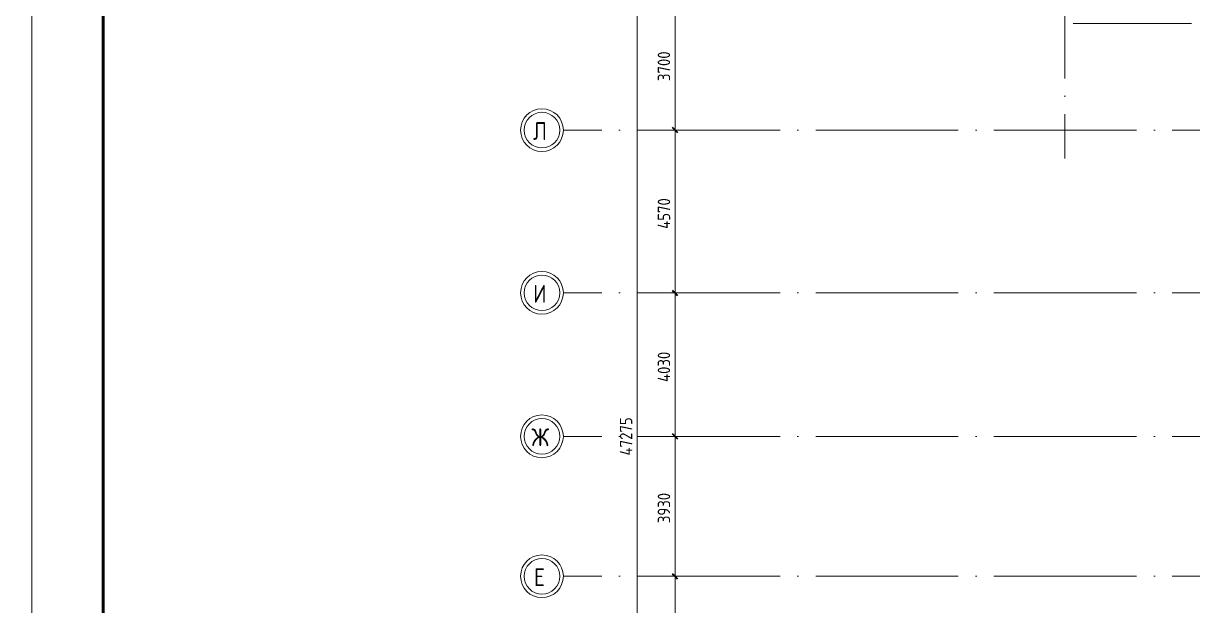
# Model space of a CAD drawing. Header units: millimetres. Extents: x -495897 to 1376592, y -28539 to 470976.
# Drawn here: x 221171 to 253970, y 361181 to 377533 of the extents above; entities that cross this region are included whole.
import ezdxf
from ezdxf import colors
from ezdxf.entities.mleader import LeaderData, LeaderLine
from ezdxf.math import Vec2, Vec3

# ---------------------------------------------------------------- set-up
doc = ezdxf.new("R2010")
doc.units = ezdxf.units.MM
doc.linetypes.add('ADSK_Линия сетки', pattern=[25, 20, -2.5, 0, -2.5])
for name, color, linetype, lineweight in [('RC-Выноски', 7, 'Continuous', 0), ('Оси', 252, 'Continuous', 9), ('ОФ_рамка', 8, 'Continuous', 60), ('Размеры', 7, 'Continuous', 9), ('Стены наружные', 7, 'Continuous', 18)]:
    doc.layers.add(name, color=color, linetype=linetype, lineweight=lineweight)
doc.styles.add('GOST Common', font='', dxfattribs={"width": 0.9, "height": 500})
doc.styles.add('GOST Common_1', font='', dxfattribs={"height": 250})
doc.styles.add('Mipgost_5', font='', dxfattribs={"height": 250})
doc.styles.get('GOST Common').set_extended_font_data('GOST type B')
doc.styles.get('GOST Common_1').set_extended_font_data('GOST type B')
doc.styles.get('Mipgost_5').set_extended_font_data('Mipgost')

# ---------------------------------------------------------------- blocks, each defined once
blk = doc.blocks.new('А0')
at = {"layer": 'ОФ_рамка', "color": 0, "linetype": 'Continuous', "lineweight": 5, "ltscale": 100}
blk.add_lwpolyline([(222168, -309617), (222168, -393717)], dxfattribs=at)
at = {"layer": 'ОФ_рамка', "color": 0, "linetype": 'Continuous', "ltscale": 100}
blk.add_lwpolyline([(224168, -310117), (224168, -393217)], dxfattribs=at)
blk = doc.blocks.new('3 этаж')
at = {"layer": 'Оси', "color": 251, "linetype": 'ADSK_Линия сетки', "ltscale": 200, "true_color": 0x636466}
for p, q in [((251146, 34587), (251146, 13337)), ((283153, 14137), (237074, 14137)), ((283153, 9567), (237074, 9567)), ((283153, 5537), (237074, 5537)), ((283153, 1607), (237074, 1607))]:
    blk.add_line(p, q, dxfattribs=at)
at = {"layer": 'Оси', "color": 251, "lineweight": 20, "true_color": 0x636466}
for centre, radius, start, end in [((236474, 14137), 600, 90, 270), ((236474, 14137), 500, 90, 270), ((236474, 14137), 600, 270, 90), ((236474, 14137), 500, 270, 90), ((236474, 9567), 600, 90, 270), ((236474, 9567), 500, 90, 270), ((236474, 9567), 600, 270, 90), ((236474, 9567), 500, 270, 90), ((236474, 5537), 600, 90, 270), ((236474, 5537), 500, 90, 270), ((236474, 5537), 600, 270, 90), ((236474, 5537), 500, 270, 90), ((236474, 1607), 600, 90, 270), ((236474, 1607), 500, 90, 270), ((236474, 1607), 600, 270, 90), ((236474, 1607), 500, 270, 90)]:
    blk.add_arc(centre, radius, start, end, dxfattribs=at)
at = {"layer": 'Размеры', "color": 251, "lineweight": 20, "true_color": 0x636466}
for p, q in [((239146, -17963), (239146, 29387)), ((240209, 14137), (240209, 17837)), ((240209, 14137), (240059, 14137)), ((240209, 14137), (240059, 14137)), ((240209, 9567), (240209, 14137)), ((240209, 14137), (240259, 14137)), ((240209, 14137), (240259, 14137)), ((240209, 9567), (240059, 9567)), ((240209, 9567), (240059, 9567)), ((240209, 5537), (240209, 9567)), ((240209, 9567), (240259, 9567)), ((240209, 9567), (240259, 9567)), ((240209, 5537), (240059, 5537)), ((240209, 5537), (240059, 5537)), ((240209, 1607), (240209, 5537)), ((240209, 5537), (240259, 5537)), ((240209, 5537), (240259, 5537)), ((240209, 1607), (240059, 1607)), ((240209, 1607), (240059, 1607)), ((240209, -1163), (240209, 1607)), ((240209, 1607), (240259, 1607)), ((240209, 1607), (240259, 1607))]:
    blk.add_line(p, q, dxfattribs=at)
at = {"layer": 'Размеры', "color": 251, "lineweight": 40, "true_color": 0x636466}
for p, q in [((240209, 14137), (240138, 14207)), ((240209, 14137), (240138, 14207)), ((240209, 14137), (240279, 14066)), ((240209, 14137), (240279, 14066)), ((240209, 9567), (240138, 9637)), ((240209, 9567), (240138, 9637)), ((240209, 9567), (240279, 9496)), ((240209, 9567), (240279, 9496)), ((240209, 5537), (240138, 5607)), ((240209, 5537), (240138, 5607)), ((240209, 5537), (240279, 5466)), ((240209, 5537), (240279, 5466)), ((240209, 1607), (240138, 1677)), ((240209, 1607), (240138, 1677)), ((240209, 1607), (240279, 1536)), ((240209, 1607), (240279, 1536))]:
    blk.add_line(p, q, dxfattribs=at)
at = {"layer": 'Стены наружные', "color": 251, "true_color": 0x636466}
for p, q in [((251371, 17130), (251371, 17135)), ((254166, 17130), (251371, 17130)), ((251896, 17135), (251896, 17130)), ((253646, 17130), (253646, 17135)), ((254171, 17129), (253646, 17129)), ((254166, 17130), (254166, 17135)), ((254166, 17134), (254171, 17134)), ((254171, 17130), (254171, 17135)), ((254696, 17130), (254171, 17130)), ((254696, 17130), (254696, 17135))]:
    blk.add_line(p, q, dxfattribs=at)
at = {"layer": 'Оси', "color": 251, "true_color": 0x636466, "style": 'GOST Common', "width": 0.9}
for s, p in [('Л', (236223, 13861)), ('И', (236226, 9291)), ('Ж', (236179, 5261)), ('Е', (236247, 1331))]:
    blk.add_text(s, height=500, dxfattribs=at).set_placement(p)
at = {"layer": 'Размеры', "color": 251, "true_color": 0x636466, "style": 'GOST Common_1', "width": 0.9}
for s, p in [('3700', (240071, 15514)), ('4570', (240071, 11364)), ('4030', (240071, 7064)), ('47275', (239009, 5001)), ('3930', (240071, 3099))]:
    blk.add_text(s, height=350, rotation=90, dxfattribs=at).set_placement(p)

msp = doc.modelspace()

# ---------------------------------------------------------------- block references
msp.add_blockref('3 этаж', (-756.474, 360398.765))
at = {"layer": 'ОФ_рамка', "color": 0, "lineweight": -2}
msp.add_blockref('А0', (-756.474, 713085.67), dxfattribs=at)

# ---------------------------------------------------------------- leaders
at = {"layer": 'RC-Выноски', "linetype": 'Continuous', "ltscale": 15}
ml = msp.add_multileader_mtext('Standard', dxfattribs=at)
ml.set_content('В ЛВС здания школы', color=256, style='Mipgost_5')
ml.set_leader_properties()
ml.build(insert=Vec2(0, 0))
ml.multileader.update_dxf_attribs({"has_text_frame": 1, "text_left_attachment_type": 6, "text_right_attachment_type": 6, "dogleg_length": 2, "arrow_head_size": 400, "scale": 100})
ctx = ml.context
ctx.base_point, ctx.scale, ctx.char_height, ctx.arrow_head_size, ctx.landing_gap_size, ctx.plane_origin = Vec3(408469.171, 372490.934), 100, 250, 400, 100, Vec3(-116420.439, 333728.374)
ctx.left_attachment, ctx.right_attachment, ctx.text_align_type = 6, 6, 2
notes = []
notes.append((ctx, [(1, (1, 1, 0), (411431.849, 372490.934), (-1, 0), 200, [(0, [(411431.849, 370475.664)], 0, [])])]))
ctx.mtext.insert, ctx.mtext.width, ctx.mtext.alignment, ctx.mtext.flow_direction = Vec3(411131.849, 372790.934), 4609.04485, 3, 5
for ctx, leaders in notes:
    for number, flags, end, landing, length, lines in leaders:
        leader = LeaderData()
        leader.index, (leader.has_last_leader_line, leader.has_dogleg_vector, leader.attachment_direction) = number, flags
        leader.last_leader_point, leader.dogleg_vector, leader.dogleg_length = Vec3(end), Vec3(landing), length
        for number, points, colour, breaks in lines:
            line = LeaderLine()
            line.index, line.vertices, line.color, line.breaks = number, Vec3.list(points), colors.encode_raw_color(colour), breaks
            leader.lines.append(line)
        ctx.leaders.append(leader)

doc.saveas('drawing.dxf')
